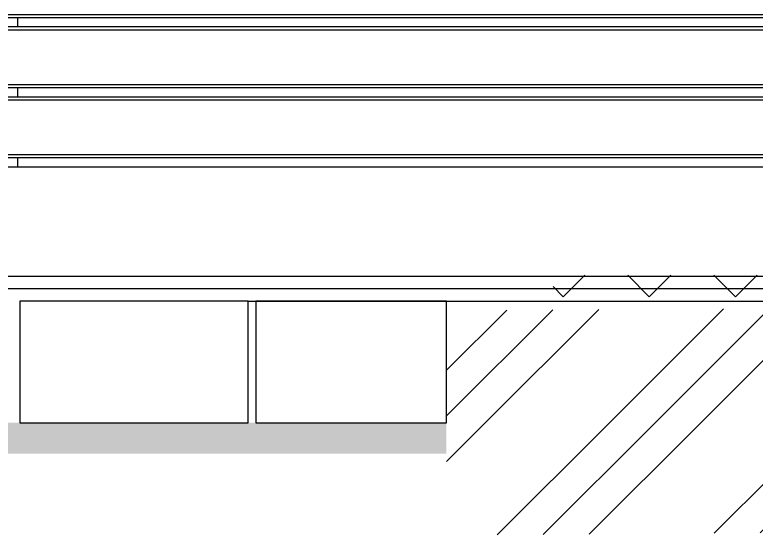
# Model space of a CAD drawing. Header units: millimetres. Extents: x 11004 to 16944, y 3285 to 7490.
# Drawn here: x 14016.3 to 14502.9, y 5456.7 to 5798.5 of the extents above; entities that cross this region are included whole.
import ezdxf

# ---------------------------------------------------------------- set-up
doc = ezdxf.new("R2010")
doc.units = ezdxf.units.MM
doc.header["$LTSCALE"] = 0.3
doc.layers.add('SRAFY', color=251, linetype='Continuous', lineweight=13)

msp = doc.modelspace()

# ---------------------------------------------------------------- hatches: boundary and pattern name
at = {"layer": 'SRAFY'}
h = msp.add_hatch(dxfattribs=at)
h.set_pattern_fill('TERACO', color=256, scale=20)
h.set_pattern_definition([(45, (6909.12, 295.86), (-28.28427, 28.28427), [20, -20]), (135, (6965.69, 295.86), (-28.28427, -28.28427), [20, -20])])
h.paths.add_polyline_path([(14369.57, 5610.52), (14369.57, 5633.55), (15299.57, 5633.55), (15299.57, 5610.53)])
h = msp.add_hatch(dxfattribs=at)
h.set_pattern_fill('GOST_GROUND', color=256, scale=10)
h.set_pattern_definition([(45, (6909.12, 295.86), (141.4214, -9e-15), [200]), (45, (6939.12, 295.86), (141.4214, -9e-15), [200]), (45, (6969.12, 295.86), (141.4214, -9e-15), [200])])
h.paths.add_polyline_path([(14976.05, 5461.6), (14299.57, 5456.68), (14299.57, 5604.35), (15299.57, 5610.51), (15299.57, 5463.1), (15226.08, 5463.1), (15226.08, 5560.68), (14976.04, 5558.74)])
h = msp.add_hatch(dxfattribs=at)
h.set_pattern_fill('AR-SAND', color=256, scale=0.5)
h.set_pattern_definition([(37.5, (6709.122, 295.859), (-0.800016, 24.47066), [0, -19.304, 0, -21.59, 0, -20.6375]), (7.5, (6709.12, 295.86), (22.47616, 35.84126), [0, -10.414, 0, -17.399, 0, -6.6675]), (327.5, (6693.5, 295.859), (39.54962, 0.07186), [0, -6.35, 0, -22.86, 0, -29.845]), (317.5, (6693.5, 295.86), (38.17782, 11.14647), [0, -3.175, 0, -14.986, 0, -17.145])])
h.paths.add_polyline_path([(13244.57, 5530.52), (13244.57, 5510.56), (13275.1, 5510.52), (13395.07, 5510.35), (13395.07, 5530.52)])
h.paths.add_polyline_path([(14299.57, 5510.17), (14299.57, 5530.52), (13395.07, 5530.52), (13395.07, 5510.35), (13525.07, 5510.17)])

# ---------------------------------------------------------------- linework, layer by layer
for p, q in [((15167.08, 5798.52), (13383.08, 5798.52)), ((15167.08, 5796.52), (13383.08, 5796.52)), ((14018.08, 5796.52), (14018.08, 5790.52)), ((15167.08, 5790.52), (13383.08, 5790.52)), ((15167.08, 5788.52), (13383.08, 5788.52)), ((15167.08, 5752.52), (13383.08, 5752.52)), ((15167.08, 5750.52), (13383.08, 5750.52)), ((14018.08, 5750.52), (14018.08, 5744.52)), ((15167.08, 5744.52), (13383.08, 5744.52)), ((15167.08, 5742.52), (13383.08, 5742.52)), ((15167.08, 5706.52), (13383.08, 5706.52)), ((15167.08, 5704.52), (13383.08, 5704.52)), ((14018.08, 5704.52), (14018.08, 5698.52)), ((15171.08, 5698.52), (13379.08, 5698.52)), ((15171.08, 5626.52), (13379.08, 5626.52)), ((15171.08, 5618.52), (13379.08, 5618.52)), ((14169.57, 5610.52), (15299.57, 5610.51))]:
    msp.add_line(p, q)
at = {"color": 7, "linetype": 'Continuous'}
for p, q in [((14169.57, 5610.52), (14019.57, 5610.52)), ((14019.57, 5610.52), (14019.57, 5530.52)), ((14169.57, 5530.52), (14169.57, 5610.52)), ((14299.57, 5610.52), (14174.57, 5610.52)), ((14174.57, 5610.52), (14174.57, 5530.52)), ((14299.57, 5530.52), (14299.57, 5610.52)), ((14019.57, 5530.52), (14169.57, 5530.52)), ((14174.57, 5530.52), (14299.57, 5530.52))]:
    msp.add_line(p, q, dxfattribs=at)

doc.saveas('drawing.dxf')
